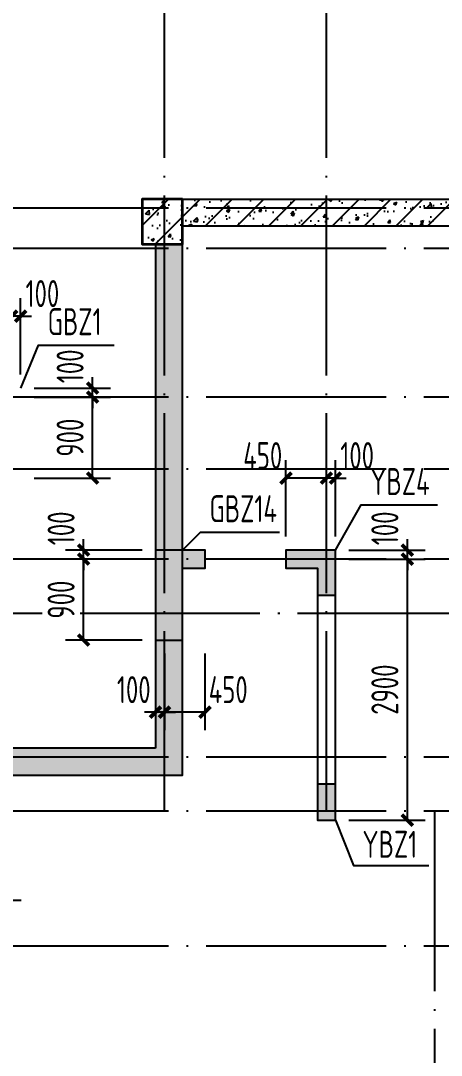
# Model space of a CAD drawing. Extents: x -1712635 to -854203, y -534641 to -21985.
# Drawn here: x -1316820 to -1312142, y -79201 to -67706 of the extents above; entities that cross this region are included whole.
import ezdxf
from ezdxf.enums import TextEntityAlignment as Align

# ---------------------------------------------------------------- set-up
doc = ezdxf.new("R2010")
doc.units = 0
doc.header["$LTSCALE"] = 1000
doc.linetypes.add('DOTE', pattern=[2.42, 2, -0.2, 0.02, -0.2])
doc.layers.get('0').update_dxf_attribs({"linetype": 'CONTINUOUS'})
doc.layers.get('Defpoints').update_dxf_attribs({"linetype": 'CONTINUOUS'})
for name, color, linetype in [('A-DOTE', 10, 'DOTE'), ('COLU_DE_TEXT', 7, 'CONTINUOUS'), ('LABEL', 1, 'CONTINUOUS'), ('S-Q墙填充', 252, 'CONTINUOUS'), ('S-Q墙实线', 6, 'CONTINUOUS'), ('S-Q墙标注', 3, 'CONTINUOUS'), ('S-X详图填充', 252, 'CONTINUOUS'), ('S-X详图实线', 4, 'CONTINUOUS'), ('S-Z柱实线', 6, 'CONTINUOUS')]:
    doc.layers.add(name, color=color, linetype=linetype)
doc.styles.add('TSSD_REIN', font='tssdeng.shx', dxfattribs={"width": 0.7, "height": 300, "bigfont": 'tssdchn.shx'})
doc.styles.add('结构文字', font='zstxt.shx', dxfattribs={"width": 0.7, "bigfont": 'zshz.shx'})
doc.dimstyles.new('STRUCK', dxfattribs={"dimtxt": 400, "dimasz": 121, "dimexe": 200, "dimexo": 150, "dimgap": 115, "dimtad": 1, "dimdec": 0, "dimdsep": 46, "dimtxsty": '结构文字', "dimblk": 'ARCHTICK', "dimcen": 400, "dimclrd": 3, "dimclre": 3, "dimclrt": 7, "dimadec": 0, "dimazin": 0, "dimtfac": 1, "dimtdec": 0, "dimtix": 1, "dimtmove": 2, "dimatfit": 3, "dimldrblk": '_DIMX', "dimfxl": 0, "dimtolj": 1, "dimtzin": 0, "dimarcsym": 0})
pattern_1 = [(50, (-14650.7, 18149.76), (358.6301, -31.376), [37.5, -412.5]), (355, (-14650.7, 18149.76), (-69.3757, 376.096), [30, -330]), (100.4514, (-14620.8, 18147.15), (289.2547, 344.7198), [31.87, -350.571]), (46.1842, (-14650.7, 18249.76), (533.6205, -82.7595), [56.25, -618.75]), (96.6356, (-14606.23, 18242.87), (467.3314, 487.059), [47.805, -525.8565]), (351.1842, (-14650.7, 18249.76), (467.331, 487.0593), [45, -495]), (21, (-14600.7, 18224.76), (298.4535, -201.3094), [37.5, -412.5]), (326, (-14600.7, 18224.76), (121.6577, 362.575), [30, -330]), (71.4514, (-14575.83, 18208), (420.1113, 161.2652), [31.87, -350.571]), (37.5, (-14650.7, 18149.76), (6.07993, 166.44693), [0, -326, 0, -335, 0, -331.25]), (7.5, (-14650.7, 18149.76), (131.53477, 197.20586), [0, -191, 0, -318.5, 0, -126.25]), (327.5, (-14762.2, 18149.76), (266.91122, -11.27744), [0, -125, 0, -390, 0, -517.5]), (317.5, (-14812.2, 18149.76), (291.5931, 50.0525), [0, -162.5, 0, -259, 0, -367.5]), (45, (-14650.7, 18149.76), (-176.7767, 176.7767), [])]

# ---------------------------------------------------------------- blocks, each defined once
blk = doc.blocks.new('20210825.16054437')
at = {"layer": 'S-Q墙填充'}
h = blk.add_hatch(dxfattribs=at)
h.set_pattern_fill('ARMORED', color=252, scale=50, style=0)
h.set_pattern_definition(pattern_1)
h.paths.add_polyline_path([(29750, 5500), (25000, 5500), (25000, 3400), (22700, 3400), (22700, 4100), (17950, 4100), (17950, 7800), (12250, 7800), (12250, 13200), (10013, 13200), (10013, 12900), (11950, 12900), (11950, 7500), (17650, 7500), (17650, 3800), (22400, 3800), (22400, 3100), (25300, 3100), (25300, 5200), (30050, 5200), (30050, 11100), (29750, 11100)])
h = blk.add_hatch(dxfattribs=at)
h.set_pattern_fill('ARMORED', color=252, scale=50, style=0)
h.set_pattern_definition(pattern_1)
h.paths.add_polyline_path([(30050, 11600), (29600, 11600), (29600, 11100), (30050, 11100)])
h = blk.add_hatch(dxfattribs=at)
h.set_pattern_fill('ARMORED', color=252, scale=50, style=0)
h.set_pattern_definition(pattern_1)
h.paths.add_polyline_path([(37950, 11300), (30050, 11300), (30050, 11600), (37950, 11600)])
blk = doc.blocks.new('_ArchTick')
at = {"color": 0, "const_width": 0.35}
blk.add_lwpolyline([(-0.5, -0.5), (0.5, 0.5)], dxfattribs=at)
blk = doc.blocks.new('*D643')
at = {"layer": 'Defpoints', "color": 0}
for p in [(-1313320, -73688), (-1312520, -73688), (-1313320, -76588)]:
    blk.add_point(p, dxfattribs=at)
at = {"layer": 'S-Q墙标注', "color": 3, "lineweight": -2}
for p, q in [((-1313170, -73688), (-1312320, -73688)), ((-1312520, -76588), (-1312520, -73688)), ((-1313170, -76588), (-1312320, -76588))]:
    blk.add_line(p, q, dxfattribs=at)
at = {"layer": 'S-Q墙标注', "color": 3, "lineweight": -2, "xscale": 121, "yscale": 121, "zscale": 121}
for p, rotation in [((-1312520, -73688), 90), ((-1312520, -76588), 270)]:
    blk.add_blockref('_ArchTick', p, dxfattribs=dict(at, rotation=rotation))
at = {"layer": 'S-Q墙标注', "color": 7, "insert": (-1312770, -75138), "char_height": 300, "attachment_point": 5, "rotation": 90, "style": 'TSSD_REIN'}
blk.add_mtext('\\A1;2900', dxfattribs=at)
blk = doc.blocks.new('_DIMX')
blk.add_line((-150, 0), (150, 0))
at = {"const_width": 50}
blk.add_lwpolyline([(-70, -70), (70, 70)], dxfattribs=at)
blk = doc.blocks.new('*D644')
at = {"layer": 'Defpoints', "color": 0}
for p in [(-1313320, -73588), (-1312520, -73588), (-1313320, -73688)]:
    blk.add_point(p, dxfattribs=at)
at = {"layer": 'S-Q墙标注', "color": 3, "lineweight": -2}
for p, q in [((-1312520, -73588), (-1312520, -73467)), ((-1313170, -73588), (-1312320, -73588)), ((-1312520, -73688), (-1312520, -73588)), ((-1313170, -73688), (-1312320, -73688)), ((-1312520, -73688), (-1312520, -73809))]:
    blk.add_line(p, q, dxfattribs=at)
at = {"layer": 'S-Q墙标注', "color": 3, "lineweight": -2, "xscale": 121, "yscale": 121, "zscale": 121}
for p, rotation in [((-1312520, -73588), 270), ((-1312520, -73688), 90)]:
    blk.add_blockref('_ArchTick', p, dxfattribs=dict(at, rotation=rotation))
at = {"layer": 'S-Q墙标注', "color": 7, "insert": (-1312770, -73346), "char_height": 300, "attachment_point": 5, "rotation": 90, "style": 'TSSD_REIN'}
blk.add_mtext('\\A1;100', dxfattribs=at)
blk = doc.blocks.new('*D645')
at = {"layer": 'Defpoints', "color": 0}
for p in [(-1313420, -72788), (-1313420, -73588), (-1313320, -73588)]:
    blk.add_point(p, dxfattribs=at)
at = {"layer": 'S-Q墙标注', "color": 3, "lineweight": -2}
for p, q in [((-1313420, -73438), (-1313420, -72588)), ((-1313320, -73438), (-1313320, -72588)), ((-1313420, -72788), (-1313541, -72788)), ((-1313320, -72788), (-1313420, -72788)), ((-1313320, -72788), (-1313199, -72788))]:
    blk.add_line(p, q, dxfattribs=at)
at = {"layer": 'S-Q墙标注', "color": 3, "lineweight": -2, "xscale": 121, "yscale": 121, "zscale": 121}
blk.add_blockref('_ArchTick', (-1313420, -72788), dxfattribs=at)
at = {"layer": 'S-Q墙标注', "color": 3, "lineweight": -2, "xscale": 121, "yscale": 121, "zscale": 121, "rotation": 180}
blk.add_blockref('_ArchTick', (-1313320, -72788), dxfattribs=at)
at = {"layer": 'S-Q墙标注', "color": 7, "insert": (-1313078, -72538), "char_height": 300, "attachment_point": 5, "style": 'TSSD_REIN'}
blk.add_mtext('\\A1;100', dxfattribs=at)
blk = doc.blocks.new('*D646')
at = {"layer": 'Defpoints', "color": 0}
for p in [(-1313870, -72788), (-1313870, -73588), (-1313420, -73588)]:
    blk.add_point(p, dxfattribs=at)
at = {"layer": 'S-Q墙标注', "color": 3, "lineweight": -2}
for p, q in [((-1313870, -73438), (-1313870, -72588)), ((-1313420, -73438), (-1313420, -72588)), ((-1313420, -72788), (-1313870, -72788))]:
    blk.add_line(p, q, dxfattribs=at)
at = {"layer": 'S-Q墙标注', "color": 3, "lineweight": -2, "xscale": 121, "yscale": 121, "zscale": 121, "rotation": 180}
blk.add_blockref('_ArchTick', (-1313870, -72788), dxfattribs=at)
at = {"layer": 'S-Q墙标注', "color": 3, "lineweight": -2, "xscale": 121, "yscale": 121, "zscale": 121}
blk.add_blockref('_ArchTick', (-1313420, -72788), dxfattribs=at)
at = {"layer": 'S-Q墙标注', "color": 7, "insert": (-1314128, -72538), "char_height": 300, "attachment_point": 5, "style": 'TSSD_REIN'}
blk.add_mtext('\\A1;450', dxfattribs=at)
blk = doc.blocks.new('*D647')
at = {"layer": 'Defpoints', "color": 0}
for p in [(-1316120, -73688), (-1315320, -73688), (-1315320, -74588)]:
    blk.add_point(p, dxfattribs=at)
at = {"layer": 'S-Q墙标注', "color": 3, "lineweight": -2}
for p, q in [((-1315470, -73688), (-1316320, -73688)), ((-1316120, -74588), (-1316120, -73688)), ((-1315470, -74588), (-1316320, -74588))]:
    blk.add_line(p, q, dxfattribs=at)
at = {"layer": 'S-Q墙标注', "color": 3, "lineweight": -2, "xscale": 121, "yscale": 121, "zscale": 121}
for p, rotation in [((-1316120, -73688), 90), ((-1316120, -74588), 270)]:
    blk.add_blockref('_ArchTick', p, dxfattribs=dict(at, rotation=rotation))
at = {"layer": 'S-Q墙标注', "color": 7, "insert": (-1316370, -74138), "char_height": 300, "attachment_point": 5, "rotation": 90, "style": 'TSSD_REIN'}
blk.add_mtext('\\A1;900', dxfattribs=at)
blk = doc.blocks.new('*D648')
at = {"layer": 'Defpoints', "color": 0}
for p in [(-1316120, -73588), (-1315320, -73588), (-1315320, -73688)]:
    blk.add_point(p, dxfattribs=at)
at = {"layer": 'S-Q墙标注', "color": 3, "lineweight": -2}
for p, q in [((-1316120, -73588), (-1316120, -73467)), ((-1315470, -73588), (-1316320, -73588)), ((-1316120, -73688), (-1316120, -73588)), ((-1315470, -73688), (-1316320, -73688)), ((-1316120, -73688), (-1316120, -73809))]:
    blk.add_line(p, q, dxfattribs=at)
at = {"layer": 'S-Q墙标注', "color": 3, "lineweight": -2, "xscale": 121, "yscale": 121, "zscale": 121}
for p, rotation in [((-1316120, -73588), 270), ((-1316120, -73688), 90)]:
    blk.add_blockref('_ArchTick', p, dxfattribs=dict(at, rotation=rotation))
at = {"layer": 'S-Q墙标注', "color": 7, "insert": (-1316370, -73346), "char_height": 300, "attachment_point": 5, "rotation": 90, "style": 'TSSD_REIN'}
blk.add_mtext('\\A1;100', dxfattribs=at)
blk = doc.blocks.new('*D649')
at = {"layer": 'Defpoints', "color": 0}
for p in [(-1315220, -74588), (-1314770, -74588), (-1315220, -75388)]:
    blk.add_point(p, dxfattribs=at)
at = {"layer": 'S-Q墙标注', "color": 3, "lineweight": -2}
for p, q in [((-1315220, -74738), (-1315220, -75588)), ((-1314770, -74738), (-1314770, -75588)), ((-1314770, -75388), (-1315220, -75388))]:
    blk.add_line(p, q, dxfattribs=at)
at = {"layer": 'S-Q墙标注', "color": 3, "lineweight": -2, "xscale": 121, "yscale": 121, "zscale": 121, "rotation": 180}
blk.add_blockref('_ArchTick', (-1315220, -75388), dxfattribs=at)
at = {"layer": 'S-Q墙标注', "color": 3, "lineweight": -2, "xscale": 121, "yscale": 121, "zscale": 121}
blk.add_blockref('_ArchTick', (-1314770, -75388), dxfattribs=at)
at = {"layer": 'S-Q墙标注', "color": 7, "insert": (-1314512, -75138), "char_height": 300, "attachment_point": 5, "style": 'TSSD_REIN'}
blk.add_mtext('\\A1;450', dxfattribs=at)
blk = doc.blocks.new('*D650')
at = {"layer": 'Defpoints', "color": 0}
for p in [(-1315320, -74588), (-1315220, -74588), (-1315320, -75388)]:
    blk.add_point(p, dxfattribs=at)
at = {"layer": 'S-Q墙标注', "color": 3, "lineweight": -2}
for p, q in [((-1315320, -74738), (-1315320, -75588)), ((-1315220, -74738), (-1315220, -75588)), ((-1315320, -75388), (-1315441, -75388)), ((-1315220, -75388), (-1315320, -75388)), ((-1315220, -75388), (-1315099, -75388))]:
    blk.add_line(p, q, dxfattribs=at)
at = {"layer": 'S-Q墙标注', "color": 3, "lineweight": -2, "xscale": 121, "yscale": 121, "zscale": 121}
blk.add_blockref('_ArchTick', (-1315320, -75388), dxfattribs=at)
at = {"layer": 'S-Q墙标注', "color": 3, "lineweight": -2, "xscale": 121, "yscale": 121, "zscale": 121, "rotation": 180}
blk.add_blockref('_ArchTick', (-1315220, -75388), dxfattribs=at)
at = {"layer": 'S-Q墙标注', "color": 7, "insert": (-1315562, -75138), "char_height": 300, "attachment_point": 5, "style": 'TSSD_REIN'}
blk.add_mtext('\\A1;100', dxfattribs=at)
blk = doc.blocks.new('*D655')
at = {"layer": 'Defpoints', "color": 0}
for p in [(-1316820, -71888), (-1316020, -71888), (-1316820, -72788)]:
    blk.add_point(p, dxfattribs=at)
at = {"layer": 'S-Q墙标注', "color": 3, "lineweight": -2}
for p, q in [((-1316670, -71888), (-1315820, -71888)), ((-1316020, -72788), (-1316020, -71888)), ((-1316670, -72788), (-1315820, -72788))]:
    blk.add_line(p, q, dxfattribs=at)
at = {"layer": 'S-Q墙标注', "color": 3, "lineweight": -2, "xscale": 121, "yscale": 121, "zscale": 121}
for p, rotation in [((-1316020, -71888), 90), ((-1316020, -72788), 270)]:
    blk.add_blockref('_ArchTick', p, dxfattribs=dict(at, rotation=rotation))
at = {"layer": 'S-Q墙标注', "color": 7, "insert": (-1316270, -72338), "char_height": 300, "attachment_point": 5, "rotation": 90, "style": 'TSSD_REIN'}
blk.add_mtext('\\A1;900', dxfattribs=at)
blk = doc.blocks.new('*D656')
at = {"layer": 'Defpoints', "color": 0}
for p in [(-1316820, -71788), (-1316020, -71788), (-1316820, -71888)]:
    blk.add_point(p, dxfattribs=at)
at = {"layer": 'S-Q墙标注', "color": 3, "lineweight": -2}
for p, q in [((-1316020, -71788), (-1316020, -71667)), ((-1316670, -71788), (-1315820, -71788)), ((-1316020, -71888), (-1316020, -71788)), ((-1316670, -71888), (-1315820, -71888)), ((-1316020, -71888), (-1316020, -72009))]:
    blk.add_line(p, q, dxfattribs=at)
at = {"layer": 'S-Q墙标注', "color": 3, "lineweight": -2, "xscale": 121, "yscale": 121, "zscale": 121}
for p, rotation in [((-1316020, -71788), 270), ((-1316020, -71888), 90)]:
    blk.add_blockref('_ArchTick', p, dxfattribs=dict(at, rotation=rotation))
at = {"layer": 'S-Q墙标注', "color": 7, "insert": (-1316270, -71546), "char_height": 300, "attachment_point": 5, "rotation": 90, "style": 'TSSD_REIN'}
blk.add_mtext('\\A1;100', dxfattribs=at)
blk = doc.blocks.new('*D657')
at = {"layer": 'Defpoints', "color": 0}
for p in [(-1316920, -70988), (-1316920, -71788), (-1316820, -71788)]:
    blk.add_point(p, dxfattribs=at)
at = {"layer": 'S-Q墙标注', "color": 3, "lineweight": -2}
for p, q in [((-1316920, -71638), (-1316920, -70788)), ((-1316820, -71638), (-1316820, -70788)), ((-1316920, -70988), (-1317041, -70988)), ((-1316820, -70988), (-1316920, -70988)), ((-1316820, -70988), (-1316699, -70988))]:
    blk.add_line(p, q, dxfattribs=at)
at = {"layer": 'S-Q墙标注', "color": 3, "lineweight": -2, "xscale": 121, "yscale": 121, "zscale": 121}
blk.add_blockref('_ArchTick', (-1316920, -70988), dxfattribs=at)
at = {"layer": 'S-Q墙标注', "color": 3, "lineweight": -2, "xscale": 121, "yscale": 121, "zscale": 121, "rotation": 180}
blk.add_blockref('_ArchTick', (-1316820, -70988), dxfattribs=at)
at = {"layer": 'S-Q墙标注', "color": 7, "insert": (-1316578, -70738), "char_height": 300, "attachment_point": 5, "style": 'TSSD_REIN'}
blk.add_mtext('\\A1;100', dxfattribs=at)
blk = doc.blocks.new('20210825.17464595')
at = {"layer": 'A-DOTE'}
for p, q in [((48100, 11900), (48100, 22300)), ((49900, 11900), (49900, 22300)), ((57823.9, 18600), (3600, 18600)), ((57823.9, 18150), (3600, 18150)), ((57823.9, 16500), (3600, 16500)), ((57823.9, 15700), (3600, 15700)), ((57823.9, 14700), (3600, 14700)), ((3600, 14100.3), (57823.9, 14100.3)), ((57823.9, 12500), (3600, 12500)), ((57823.9, 11900), (3600, 11900)), ((51100, 11900), (51100, 3600)), ((57823.9, 10400), (3600, 10400))]:
    blk.add_line(p, q, dxfattribs=at)

msp = doc.modelspace()

# ---------------------------------------------------------------- hatches: boundary and pattern name
at = {"layer": 'S-X详图填充'}
h = msp.add_hatch(color=256, dxfattribs=at)
h.dxf.hatch_style = 1
h.paths.add_polyline_path([(-1315319.66, -73587.99), (-1315319.66, -74587.99), (-1315019.66, -74587.99), (-1315019.66, -73787.99), (-1314769.75, -73787.99), (-1314769.75, -73587.99)])
h = msp.add_hatch(color=256, dxfattribs=at)
h.dxf.hatch_style = 1
h.paths.add_polyline_path([(-1313519.65, -74087.99), (-1313319.65, -74087.99), (-1313319.65, -73587.99), (-1313869.65, -73587.99), (-1313869.65, -73787.99), (-1313519.65, -73787.99)])
h = msp.add_hatch(color=256, dxfattribs=at)
h.dxf.hatch_style = 1
h.paths.add_polyline_path([(-1313319.65, -76187.99), (-1313519.65, -76187.99), (-1313519.65, -76587.99), (-1313319.65, -76587.99)])

# ---------------------------------------------------------------- linework, layer by layer
at = {"layer": 'LABEL', "color": 6}
for points in [[(-1316819.65, -71787.99), (-1316619.65, -71309.83), (-1315779.65, -71309.83)], [(-1313319.65, -73587.99), (-1313032.18, -73086.03), (-1312184.95, -73086.03)], [(-1315019.66, -73587.99), (-1314819.66, -73387.99), (-1313942.09, -73387.99)], [(-1313319.65, -76587.99), (-1313119.65, -77092.5), (-1312279.65, -77092.5)], [(-1317919.66, -77887.99), (-1317647.64, -77477.24), (-1316813.72, -77477.24)]]:
    msp.add_lwpolyline(points, dxfattribs=at)
at = {"layer": 'S-Q墙实线', "linetype": 'ByBlock'}
msp.add_lwpolyline([(-1315319.65, -75787.99), (-1320069.65, -75787.99), (-1320069.65, -77888), (-1322369.65, -77888), (-1322369.65, -77188), (-1327119.65, -77188), (-1327119.65, -73488), (-1332819.65, -73488), (-1332819.65, -68088), (-1335056.38, -68088), (-1335056.38, -68388), (-1333119.65, -68388), (-1333119.65, -73788), (-1327419.65, -73788), (-1327419.65, -77488), (-1322669.65, -77488), (-1322669.65, -78188), (-1319769.65, -78188), (-1319769.65, -76087.99), (-1315019.65, -76087.99), (-1315019.65, -70188), (-1315319.65, -70188), (-1315319.65, -75787.99)], dxfattribs=at)
msp.add_lwpolyline([(-1307119.65, -69988), (-1315019.65, -69988), (-1315019.65, -69688), (-1307119.65, -69688), (-1307119.65, -69988)], close=True, dxfattribs=at)
at = {"layer": 'S-Q墙实线'}
for points in [[(-1315319.65, -73588.01), (-1315319.65, -74588.01), (-1315019.65, -74588.01), (-1315019.65, -73788.01), (-1314769.65, -73788.01), (-1314769.65, -73588.01)], [(-1313869.65, -73788.01), (-1313519.65, -73788.01), (-1313519.65, -76588.01), (-1313319.65, -76588.01), (-1313319.65, -73588.01), (-1313869.65, -73588.01)]]:
    msp.add_lwpolyline(points, close=True, dxfattribs=at)
at = {"layer": 'S-X详图实线'}
for points in [[(-1315319.66, -73587.99), (-1315319.66, -74587.99), (-1315019.66, -74587.99), (-1315019.66, -73787.99), (-1314769.75, -73787.99), (-1314769.75, -73587.99), (-1315319.66, -73587.99)], [(-1313519.65, -74087.99), (-1313319.65, -74087.99), (-1313319.65, -73587.99), (-1313869.65, -73587.99), (-1313869.65, -73787.99), (-1313519.65, -73787.99), (-1313519.65, -74087.99)], [(-1313319.65, -76187.99), (-1313519.65, -76187.99), (-1313519.65, -76587.99), (-1313319.65, -76587.99), (-1313319.65, -76187.99)]]:
    msp.add_lwpolyline(points, close=True, dxfattribs=at)
at = {"layer": 'S-Z柱实线', "lineweight": 35}
msp.add_lwpolyline([(-1315019.65, -69688), (-1315469.65, -69688), (-1315469.65, -70188), (-1315019.65, -70188)], close=True, dxfattribs=at)

# ---------------------------------------------------------------- block references
at = {"layer": 'A-DOTE', "color": 2}
msp.add_blockref('20210825.17464595', (-1363319.65, -88388.04), dxfattribs=at)
at = {"layer": 'S-Q墙填充', "color": 2}
msp.add_blockref('20210825.16054437', (-1345069.65, -81288), dxfattribs=at)

# ---------------------------------------------------------------- texts
at = {"layer": 'COLU_DE_TEXT', "color": 7, "style": 'TSSD_REIN', "width": 0.7}
for s, p in [('GBZ1', (-1316519.65, -71289.83)), ('YBZ4', (-1312932.18, -73066.03)), ('GBZ14', (-1314719.66, -73367.99)), ('YBZ1', (-1313019.65, -77096.45))]:
    msp.add_text(s, height=300, dxfattribs=at).set_placement(p, align=Align.BOTTOM_LEFT)

# ---------------------------------------------------------------- dimensions: what is measured, and where the dimension line sits
at = {"layer": 'S-Q墙标注'}
for base, p1, p2, angle, picture, middle in [((-1316919.65, -70987.99), (-1316819.65, -71787.99), (-1316919.65, -71787.99), 180, '*D657', (-1316577.73, -70737.99)), ((-1316019.65, -71787.99), (-1316819.65, -71887.99), (-1316819.65, -71787.99), 90, '*D656', (-1316269.65, -71546.07)), ((-1313869.66, -72787.99), (-1313419.65, -73587.99), (-1313869.66, -73587.99), 180, '*D646', (-1314127.74, -72537.99)), ((-1313419.65, -72787.99), (-1313319.66, -73587.99), (-1313419.65, -73587.99), 180, '*D645', (-1313077.74, -72537.99)), ((-1316119.66, -73587.99), (-1315319.66, -73687.99), (-1315319.66, -73587.99), 90, '*D648', (-1316369.66, -73346.07)), ((-1312519.66, -73587.99), (-1313319.66, -73687.99), (-1313319.66, -73587.99), 90, '*D644', (-1312769.66, -73346.07)), ((-1315319.66, -75387.99), (-1315219.65, -74587.99), (-1315319.66, -74587.99), 180, '*D650', (-1315561.59, -75137.99)), ((-1315219.65, -75387.99), (-1314769.74, -74587.99), (-1315219.65, -74587.99), 180, '*D649', (-1314511.67, -75137.99))]:
    dim = msp.add_linear_dim(base=base, p1=p1, p2=p2, angle=angle, dimstyle='STRUCK', override={"dimtxt": 300, "dimgap": 100, "dimtxsty": 'TSSD_REIN'}, dxfattribs=at)
    dim.commit()
    dim.dimension.update_dxf_attribs({"geometry": picture, "text_midpoint": middle, "dimtype": 160})
for base, p1, p2, picture, middle in [((-1316019.65, -71887.99), (-1316819.65, -72787.99), (-1316819.65, -71887.99), '*D655', (-1316269.65, -72337.99)), ((-1316119.66, -73687.99), (-1315319.65, -74587.99), (-1315319.66, -73687.99), '*D647', (-1316369.66, -74137.99)), ((-1312519.66, -73687.99), (-1313319.66, -76587.99), (-1313319.66, -73687.99), '*D643', (-1312769.66, -75137.99))]:
    dim = msp.add_linear_dim(base=base, p1=p1, p2=p2, angle=90, dimstyle='STRUCK', override={"dimtxt": 300, "dimgap": 100, "dimtxsty": 'TSSD_REIN'}, dxfattribs=at)
    dim.commit()
    dim.dimension.update_dxf_attribs({"geometry": picture, "text_midpoint": middle})

doc.saveas('drawing.dxf')
